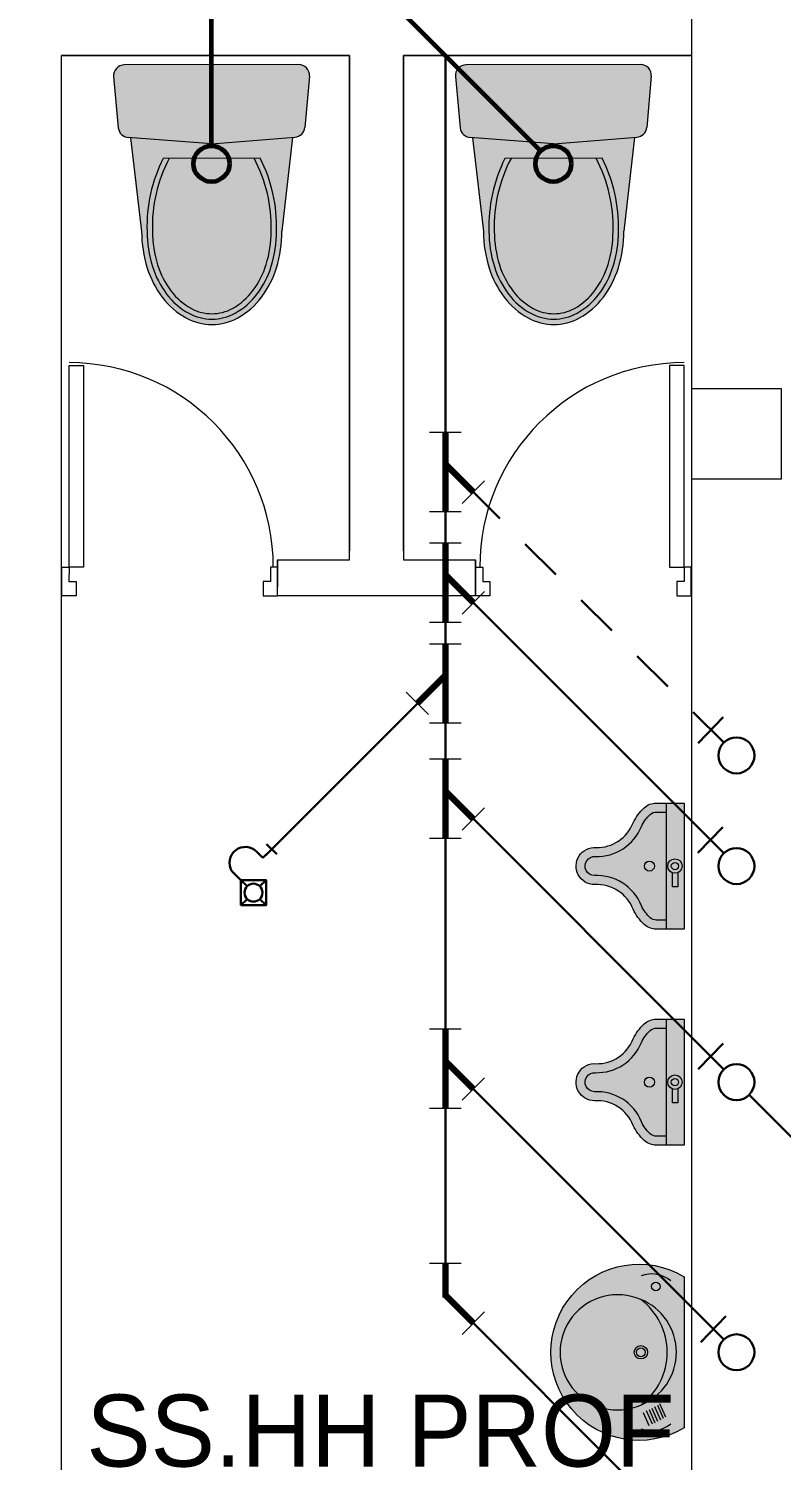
# Model space of a CAD drawing. Header units: millimetres. Extents: x 84 to 2740, y 103 to 1679.
# Drawn here: x 164.984 to 167.076, y 132.627 to 136.602 of the extents above; entities that cross this region are included whole.
import ezdxf
from ezdxf.enums import TextEntityAlignment as Align

# ---------------------------------------------------------------- set-up
doc = ezdxf.new("R2010")
doc.units = ezdxf.units.MM
doc.linetypes.add('ACAD_ISO02W100', pattern=[15, 12, -3])
for name, color, linetype, lineweight in [('accesorios', 10, 'Continuous', 9), ('INST. SANITARIAS', 252, 'Continuous', 0), ('IS- TUVERIA Ø4', 170, 'Continuous', 60), ('IS-TUVERIA Ø2', 60, 'Continuous', 30), ('IS-TUVERIA Ø2-VENTILA', 126, 'Continuous', 30)]:
    doc.layers.add(name, color=color, linetype=linetype, lineweight=lineweight)
doc.styles.add('ROYER', font='')
doc.styles.get('ROYER').set_extended_font_data('Bahnschrift Light')

# ---------------------------------------------------------------- blocks, each defined once
blk = doc.blocks.new('INST TEXTO')
at = {"layer": 'INST. SANITARIAS'}
h = blk.add_hatch(dxfattribs=at)
h.set_pattern_fill('ANGLE', color=256)
h.set_pattern_definition([(0, (-2586.020059049893, -1659.258634273555), (0, 6.985), [5.08, -1.905]), (90, (-2586.020059049893, -1659.258634273555), (-6.985, 4.277078946022131e-16), [5.08, -1.905])])
h.paths.add_polyline_path([(0, 0), (0, 0.05, 0.4142135623730951), (-0.05, 0)])
h.paths.add_polyline_path([(0.05, 0), (0, 8.673617379884035e-19), (0, -0.05, 0.4142135623730951)])
for p, q in [((0, 0.1000000000001364), (0, -0.1000000000001364)), ((1.099999999999454, 0), (-0.1000000000003638, 0))]:
    blk.add_line(p, q, dxfattribs=at)
blk.add_circle((0, 0), 0.05, dxfattribs=at)
at = {"layer": 'INST. SANITARIAS', "style": 'ROYER'}
for tag, height, p in [('AMBIENTE', 0.2, (0.4535133343692905, 0.3187223768613876)), ('N.P.T', 0.1, (0.4535133343692905, 0.05891431129816738)), ('PISO1', 0.1, (0.4535133343692905, -0.1457131134916381)), ('PISO2', 0.1, (0.4535133343692905, -0.3008251558931079))]:
    blk.add_attdef(tag, text='', height=height, dxfattribs=at).set_placement(p, align=Align.MIDDLE)
blk = doc.blocks.new('SANITARIAS')
at = {"layer": 'INST. SANITARIAS', "true_color": 0xffffff}
h = blk.add_hatch(color=7, dxfattribs=at)
h.dxf.hatch_style = 1
h.paths.add_polyline_path([(3.40845766574472, -3.824415956272475, -0.4410235150301787), (3.438403655198869, -3.857068705903828), (3.425790124242269, -3.999152987116958, -0.3657134648695554), (3.398300189210715, -4.026404613615682), (3.166774934875377, -4.044928094855379), (2.93517332723917, -4.027385059410818, -0.3657134648696868), (2.907568255009863, -4.000250069783391), (2.894353251141922, -3.858220467925804, -0.4410235150300127), (2.924160720176076, -3.825441219419275)])
h.paths.add_polyline_path([(3.391737336191881, -4.026929683267895), (3.362287825681022, -4.286992610904008, -0.07568148098898532), (3.346954584389067, -4.38916685324358, -0.08594715031521721), (3.305561693041483, -4.47035139644052, -0.1060218382156516), (3.239386983769464, -4.527989926545132, -0.1264657149699052), (3.16783686019474, -4.546542914611962, -0.1264657149689815), (3.096208824458159, -4.528293036634125, -0.1060218382167371), (3.029790666346258, -4.470935207412452, -0.08594715031468961), (2.988054410023125, -4.38992664973955, -0.07568148098912514), (2.972288699618446, -4.287818244298677), (2.941738344581267, -4.027882337184934), (3.166774934875377, -4.044928094855379)])
h.paths.add_polyline_path([(3.031958624122296, -4.085213592433234, 0.1248386920445755), (2.987288666005583, -4.287786489169832, 0.07568148098759447), (3.002365412463604, -4.385432741735457, 0.08594715031501339), (3.04175717889791, -4.461890729685649, 0.1060218382166721), (3.103414348934933, -4.515137033555163, 0.1264657149691096), (3.16780510506419, -4.531542948224967, 0.1264657149698507), (3.232125821257739, -4.51486454963711, 0.1060218382162556), (3.293556993360994, -4.461357666091999, 0.08594715031332348), (3.332624682981901, -4.38473357841977, 0.07568148098890244), (3.347287859293914, -4.28702436603615, 0.124838692044611), (3.301760606324763, -4.084642418008372)], flags=16)
h.paths.add_polyline_path([(3.284877517948672, -4.0846781597335, -0.1297272361905603), (3.332287353558172, -4.286837416701758, -0.0758570292390828), (3.31829478157573, -4.380300303593344, -0.08594715031372296), (3.281552293680704, -4.452363935743421, -0.1060218382180196), (3.22486465874556, -4.501739172729287, -0.126465714968937), (3.167773349933611, -4.516542981837972, -0.1264657149685358), (3.11061987341202, -4.501981030476315, -0.1060218382178985), (3.053723691449278, -4.452846251958476, -0.08594715031446247), (3.016676414904111, -4.380938833731562, -0.0758570292378934), (3.00228824574009, -4.28753602925201, -0.1297272361911111), (3.048841712498387, -4.085177850708078)], flags=16)
h.paths.add_polyline_path([(3.347287859293914, -4.28702436603615, -0.07568148098890151), (3.332624682981901, -4.38473357841977, -0.08594715031332414), (3.293556993360994, -4.461357666091999, -0.1060218382162569), (3.232125821257739, -4.51486454963711, -0.126465714969849), (3.16780510506419, -4.531542948224967, -0.12646571496911), (3.103414348934933, -4.515137033555163, -0.1060218382166687), (3.04175717889791, -4.461890729685649, -0.08594715031501671), (3.002365412463604, -4.385432741735457, -0.0756814809875995), (2.987288666005583, -4.287786489169832, -0.1248386920445709), (3.031958624122296, -4.085213592433234), (3.048841712498387, -4.085177850708078, 0.1297272361911097), (3.00228824574009, -4.28753602925201, 0.07585702923789509), (3.016676414904111, -4.380938833731562, 0.08594715031446262), (3.053723691449278, -4.452846251958476, 0.1060218382178996), (3.11061987341202, -4.501981030476315, 0.126465714968534), (3.167773349933611, -4.516542981837972, 0.1264657149689369), (3.22486465874556, -4.501739172729287, 0.1060218382180202), (3.281552293680704, -4.452363935743421, 0.08594715031372223), (3.31829478157573, -4.380300303593344, 0.0758570292390841), (3.332287353558172, -4.286837416701758, 0.1297272361905594), (3.284877517948672, -4.0846781597335), (3.301760606324763, -4.084642418008372, -0.1248386920446114)], flags=16)
h = blk.add_hatch(color=7, dxfattribs=at)
h.dxf.hatch_style = 1
h.paths.add_polyline_path([(4.358457665744538, -3.824415956272475, -0.4410235150301787), (4.388403655198687, -3.857068705903828), (4.375790124242087, -3.999152987116958, -0.3657134648695554), (4.348300189210534, -4.026404613615682), (4.116774934875195, -4.044928094855379), (3.885173327238988, -4.027385059410818, -0.3657134648696868), (3.857568255009681, -4.000250069783391), (3.84435325114174, -3.858220467925804, -0.4410235150300127), (3.874160720175894, -3.825441219419275)])
h.paths.add_polyline_path([(4.341737336191699, -4.026929683267895), (4.312287825680841, -4.286992610904008, -0.07568148098898532), (4.296954584388885, -4.38916685324358, -0.08594715031521721), (4.255561693041301, -4.47035139644052, -0.1060218382156516), (4.189386983769282, -4.527989926545132, -0.1264657149699052), (4.117836860194558, -4.546542914611962, -0.1264657149689815), (4.046208824457977, -4.528293036634125, -0.1060218382167371), (3.979790666346076, -4.470935207412452, -0.08594715031468961), (3.938054410022943, -4.38992664973955, -0.07568148098912514), (3.922288699618264, -4.287818244298677), (3.891738344581086, -4.027882337184934), (4.116774934875195, -4.044928094855379)])
h.paths.add_polyline_path([(3.981958624122115, -4.085213592433234, 0.1248386920445755), (3.937288666005401, -4.287786489169832, 0.07568148098759447), (3.952365412463422, -4.385432741735457, 0.08594715031501339), (3.991757178897728, -4.461890729685649, 0.1060218382166721), (4.053414348934751, -4.515137033555163, 0.1264657149691096), (4.117805105064008, -4.531542948224967, 0.1264657149698507), (4.182125821257557, -4.51486454963711, 0.1060218382162556), (4.243556993360812, -4.461357666091999, 0.08594715031332348), (4.282624682981719, -4.38473357841977, 0.07568148098890244), (4.297287859293732, -4.28702436603615, 0.124838692044611), (4.251760606324581, -4.084642418008372)], flags=16)
h.paths.add_polyline_path([(4.23487751794849, -4.0846781597335, -0.1297272361905603), (4.28228735355799, -4.286837416701758, -0.0758570292390828), (4.268294781575548, -4.380300303593344, -0.08594715031372296), (4.231552293680522, -4.452363935743421, -0.1060218382180196), (4.174864658745378, -4.501739172729287, -0.126465714968937), (4.117773349933429, -4.516542981837972, -0.1264657149685358), (4.060619873411838, -4.501981030476315, -0.1060218382178985), (4.003723691449096, -4.452846251958476, -0.08594715031446247), (3.96667641490393, -4.380938833731562, -0.0758570292378934), (3.952288245739908, -4.28753602925201, -0.1297272361911111), (3.998841712498205, -4.085177850708078)], flags=16)
h.paths.add_polyline_path([(4.297287859293732, -4.28702436603615, -0.07568148098890151), (4.282624682981719, -4.38473357841977, -0.08594715031332414), (4.243556993360812, -4.461357666091999, -0.1060218382162569), (4.182125821257557, -4.51486454963711, -0.126465714969849), (4.117805105064008, -4.531542948224967, -0.12646571496911), (4.053414348934751, -4.515137033555163, -0.1060218382166687), (3.991757178897728, -4.461890729685649, -0.08594715031501671), (3.952365412463422, -4.385432741735457, -0.0756814809875995), (3.937288666005401, -4.287786489169832, -0.1248386920445709), (3.981958624122115, -4.085213592433234), (3.998841712498205, -4.085177850708078, 0.1297272361911097), (3.952288245739908, -4.28753602925201, 0.07585702923789509), (3.96667641490393, -4.380938833731562, 0.08594715031446262), (4.003723691449096, -4.452846251958476, 0.1060218382178996), (4.060619873411838, -4.501981030476315, 0.126465714968534), (4.117773349933429, -4.516542981837972, 0.1264657149689369), (4.174864658745378, -4.501739172729287, 0.1060218382180202), (4.231552293680522, -4.452363935743421, 0.08594715031372223), (4.268294781575548, -4.380300303593344, 0.0758570292390841), (4.28228735355799, -4.286837416701758, 0.1297272361905594), (4.23487751794849, -4.0846781597335), (4.251760606324581, -4.084642418008372, -0.1248386920446114)], flags=16)
h = blk.add_hatch(color=7, dxfattribs=at)
h.dxf.hatch_style = 1
edge = h.paths.add_edge_path()
edge.add_line((4.479492079721695, -6.225000000068832), (4.402541059137974, -6.225000000068832))
edge.add_arc((4.402541059137991, -6.175000000068785), 0.0500000000000469, 227.4473027878181, 269.9999999999807, ccw=False)
edge.add_arc((4.457575903869117, -6.115050796109324), 0.1313802260377773, 204.6741922661931, 227.4473027971189, ccw=False)
edge.add_arc((4.237169865323722, -6.210017374001019), 0.1086967814512932, 21.66062978353046, 93.26001578710678)
edge.add_arc((4.230988571320624, -6.050000000068835), 0.05149649159922287, 85.57565471922061, 270.00000000061567, ccw=False)
edge.add_arc((4.237169865323615, -5.889982626136472), 0.1086967814514579, 268.8356705054157, 338.3393702164033)
edge.add_arc((4.457575903869108, -5.984949204028338), 0.1313802260377662, 132.5526972028804, 155.3258077338081, ccw=False)
edge.add_arc((4.402541059137991, -5.925000000068884), 0.05000000000004661, 90.00000000001933, 132.5526972121819, ccw=False)
edge.add_line((4.402541059137974, -5.875000000068837), (4.479492079721695, -5.875000000068837))
edge.add_line((4.479492079721695, -5.875000000068837), (4.479492079721695, -6.225000000068832))
h = blk.add_hatch(color=7, dxfattribs=at)
h.dxf.hatch_style = 1
edge = h.paths.add_edge_path()
edge.add_line((4.479492079721695, -6.825000000068741), (4.402541059137974, -6.825000000068741))
edge.add_arc((4.402541059137991, -6.775000000068694), 0.0500000000000469, 227.4473027878181, 269.9999999999807, ccw=False)
edge.add_arc((4.457575903869117, -6.715050796109233), 0.1313802260377773, 204.6741922661931, 227.4473027971189, ccw=False)
edge.add_arc((4.237169865323722, -6.810017374000928), 0.1086967814512932, 21.66062978353046, 93.26001578710678)
edge.add_arc((4.230988571320624, -6.650000000068744), 0.05149649159922287, 85.57565471922061, 270.00000000061567, ccw=False)
edge.add_arc((4.237169865323615, -6.489982626136381), 0.1086967814514579, 268.8356705054157, 338.3393702164033)
edge.add_arc((4.457575903869108, -6.584949204028247), 0.1313802260377662, 132.5526972028804, 155.3258077338081, ccw=False)
edge.add_arc((4.402541059137991, -6.525000000068793), 0.05000000000004661, 90.00000000001933, 132.5526972121819, ccw=False)
edge.add_line((4.402541059137974, -6.475000000068746), (4.479492079721695, -6.475000000068746))
edge.add_line((4.479492079721695, -6.475000000068746), (4.479492079721695, -6.825000000068741))
h = blk.add_hatch(color=7, dxfattribs=at)
h.dxf.hatch_style = 1
edge = h.paths.add_edge_path()
edge.add_arc((4.354028340273492, -7.40000000006898), 0.2446245080041988, 59.1439468446431, 300.8560531553648, ccw=False)
edge.add_line((4.479492079721666, -7.190000000069034), (4.479492079721695, -7.610000000068908))
at = {"layer": 'INST. SANITARIAS'}
for p, q in [((4.499999999999545, -1.349999999999909), (4.499999999999545, -8.350000000000364)), ((3.549999999999727, -3.799999999999955), (2.749999999999545, -3.799999999999955)), ((2.749999999999545, -3.799999999999955), (3.549999999999727, -3.799999999999955)), ((2.749999999999545, -8.800000000000182), (2.749999999999545, -3.799999999999955)), ((3.549999999999272, -5.200000000000045), (3.549999999999727, -3.799999999999955)), ((3.549999999999301, -3.799999999999955), (3.549999999999272, -5.17455878058081)), ((3.699999999999363, -3.799999999999955), (4.499999999999545, -3.799999999999955)), ((4.499999999999545, -3.799999999999955), (3.699999999999363, -3.799999999999955)), ((3.699999999999363, -3.799999999999955), (3.699999999999363, -5.200000000000045)), ((3.699999999999363, -5.17455878058081), (3.699999999999363, -3.799999999999955)), ((3.408457665744692, -3.824415956272389), (2.924160720176076, -3.825441219419133)), ((4.35845766574451, -3.824415956272389), (3.874160720175894, -3.825441219419133)), ((2.894353251141979, -3.858220467925719), (2.90756825500992, -4.000250069783277)), ((3.43840365519884, -3.857068705903743), (3.425790124242212, -3.999152987116844)), ((3.844353251141797, -3.858220467925719), (3.857568255009738, -4.000250069783277)), ((4.388403655198658, -3.857068705903743), (4.37579012424203, -3.999152987116844)), ((3.166774934875377, -4.044928094855379), (2.935173327239198, -4.027385059410648)), ((2.941738344581267, -4.027882337184906), (2.972288699618446, -4.287818244298677)), ((3.166774934875377, -4.044928094855379), (3.398300189210715, -4.026404613615568)), ((3.391737336191881, -4.026929683267838), (3.362287825681022, -4.286992610904008)), ((4.116774934875195, -4.044928094855379), (3.885173327239016, -4.027385059410648)), ((3.891738344581086, -4.027882337184906), (3.922288699618264, -4.287818244298677)), ((4.116774934875195, -4.044928094855379), (4.348300189210534, -4.026404613615568)), ((4.341737336191699, -4.026929683267838), (4.312287825680841, -4.286992610904008)), ((3.301760606324763, -4.084642418008372), (3.031958624122353, -4.085213592433206)), ((4.251760606324581, -4.084642418008372), (3.981958624122171, -4.085213592433206)), ((4.749999999873125, -4.724999999999909), (4.499999999873125, -4.724999999999909)), ((4.499999999873125, -4.724999999999909), (4.499999999873125, -4.974999999999909)), ((4.749999999873125, -4.974999999999909), (4.749999999873125, -4.724999999999909)), ((4.499999999873125, -4.974999999999909), (4.749999999873125, -4.974999999999909)), ((3.349999999999454, -5.299999999999955), (3.349999999999454, -5.200000000000045)), ((3.349999999999454, -5.200000000000045), (3.549999999999272, -5.200000000000045)), ((3.349999999998545, -5.200000000000045), (3.349999999998545, -5.274558780649841)), ((3.699999999999363, -5.200000000000045), (3.899999999999181, -5.200000000000045)), ((3.899999999999181, -5.200000000000045), (3.899999999999636, -5.299999999999955)), ((3.899999999999181, -5.274558780580719), (3.899999999999181, -5.200000000000045)), ((3.899999999999636, -5.299999999999955), (3.349999999999454, -5.299999999999955)), ((4.429492079721712, -5.875000000068837), (4.429492079721683, -6.225000000068832)), ((4.479492079721695, -5.882000000068871), (4.479492079721695, -6.218000000068827)), ((4.429492079721712, -6.475000000068746), (4.429492079721683, -6.825000000068741)), ((4.479492079721695, -6.48200000006878), (4.479492079721695, -6.818000000068736)), ((4.397702724561384, -7.550746873701883), (4.413771456125062, -7.587124203693236)), ((4.405387697083199, -7.546549522158159), (4.421456428646877, -7.582926852149512)), ((4.411675576335995, -7.542352170614492), (4.427744307899673, -7.578729500605846)), ((4.365565261434, -7.566836862925697), (4.381633992997678, -7.603214192917051)), ((4.374647567110372, -7.561940094431122), (4.39071629867405, -7.598317424422476)), ((4.382332539632216, -7.559141576789216), (4.398401271195894, -7.595518906780569)), ((4.39001775203954, -7.554944225245549), (4.406086483603218, -7.591321555236902))]:
    blk.add_line(p, q, dxfattribs=at)
for points in [[(2.972288699618446, -4.287818244298677, 0.0756814809894278), (2.988054410023238, -4.389926649739948, 0.08594715031423102), (3.029790666346202, -4.470935207412367, 0.1060218382171382), (3.096208824458387, -4.528293036634238, 0.1264657149685374), (3.16783686019474, -4.546542914611962, 0.1264657149685252), (3.239386983768753, -4.527989926545501, 0.1060218382171112), (3.30556169304171, -4.470351396440208, 0.0859471503142533), (3.346954584388897, -4.389166853244149, 0.0756814809894403), (3.362287825681022, -4.286992610904008, 0.0756814809894364)], [(2.987288666005583, -4.287786489168184, 0.0756814809893859), (3.002365412463803, -4.385432741736111, 0.0859471503142864), (3.041757178897882, -4.461890729685621, 0.1060218382171535), (3.103414348935218, -4.515137033555334, 0.1264657149685131), (3.16780510506419, -4.531542948224967, 0.1264657149686313), (3.232125821257171, -4.514864549637423, 0.1060218382170392), (3.293556993360966, -4.461357666092056, 0.0859471503141502), (3.332624682982129, -4.384733578419002, 0.0756814809895174), (3.347287859293914, -4.287024366034558, 0.0756814809895174)], [(3.002288632392606, -4.287754734037577, 0.0756814809893805), (3.01667641490431, -4.380938833732216, 0.0859471503142934), (3.053723691449591, -4.452846251958931, 0.1060218382171472), (3.11061987341202, -4.501981030476315, 0.1264657149685263), (3.167773349933611, -4.516542981837972, 0.1264657149686292), (3.224864658745446, -4.501739172729373, 0.1060218382170226), (3.281552293680193, -4.452363935744103, 0.0859471503141783), (3.318294781575617, -4.380300303593742, 0.0756814809895063), (3.332287892906919, -4.287056121165136, 0.0756814809895063)], [(3.922288699618264, -4.287818244298677, 0.0756814809894278), (3.938054410023057, -4.389926649739948, 0.08594715031423102), (3.97979066634602, -4.470935207412367, 0.1060218382171382), (4.046208824458205, -4.528293036634238, 0.1264657149685374), (4.117836860194558, -4.546542914611962, 0.1264657149685252), (4.189386983768571, -4.527989926545501, 0.1060218382171112), (4.255561693041528, -4.470351396440208, 0.0859471503142533), (4.296954584388715, -4.389166853244149, 0.0756814809894403), (4.312287825680841, -4.286992610904008, 0.0756814809894364)], [(3.937288666005401, -4.287786489168184, 0.0756814809893859), (3.952365412463621, -4.385432741736111, 0.0859471503142864), (3.9917571788977, -4.461890729685621, 0.1060218382171535), (4.053414348935036, -4.515137033555334, 0.1264657149685131), (4.117805105064008, -4.531542948224967, 0.1264657149686313), (4.182125821256989, -4.514864549637423, 0.1060218382170392), (4.243556993360784, -4.461357666092056, 0.0859471503141502), (4.282624682981947, -4.384733578419002, 0.0756814809895174), (4.297287859293732, -4.287024366034558, 0.0756814809895174)], [(3.952288632392424, -4.287754734037577, 0.0756814809893805), (3.966676414904128, -4.380938833732216, 0.0859471503142934), (4.003723691449409, -4.452846251958931, 0.1060218382171472), (4.060619873411838, -4.501981030476315, 0.1264657149685263), (4.117773349933429, -4.516542981837972, 0.1264657149686292), (4.174864658745264, -4.501739172729373, 0.1060218382170226), (4.231552293680011, -4.452363935744103, 0.0859471503141783), (4.268294781575435, -4.380300303593742, 0.0756814809895063), (4.282287892906737, -4.287056121165136, 0.0756814809895063)], [(4.429492079721712, -6.200000000068826), (4.402541059138002, -6.200000000068826, -0.1878346013477682), (4.385634358514665, -6.193416391518667, -0.0982967325712858), (4.361156000361319, -6.159994702252362, 0.3197076972010842), (4.230429732098969, -6.076490597755424, -1.039374710468548), (4.233589300783649, -6.023631453022659, 0.313202938814987), (4.361156000361376, -5.940005297885193, -0.09829673257103098), (4.385634358514665, -5.906583608619002, -0.1878346013476399), (4.402541059138002, -5.900000000068843), (4.42949207972174, -5.900000000068871)], [(4.429492079721712, -6.800000000068735), (4.402541059138002, -6.800000000068735, -0.1878346013477682), (4.385634358514665, -6.793416391518576, -0.0982967325712858), (4.361156000361319, -6.759994702252271, 0.3197076972010842), (4.230429732098969, -6.676490597755333, -1.039374710468548), (4.233589300783649, -6.623631453022568, 0.313202938814987), (4.361156000361376, -6.540005297885102, -0.09829673257103098), (4.385634358514665, -6.506583608618911, -0.1878346013476399), (4.402541059138002, -6.500000000068752), (4.42949207972174, -6.500000000068781)]]:
    blk.add_lwpolyline(points, format="xyb", dxfattribs=at)
for points in [[(2.770507920277396, -5.220000000069149), (2.770507920277396, -4.66046691688166), (2.810534138973253, -4.66046691688166), (2.810534138973253, -5.220000000069149)], [(4.479492079721695, -5.220000000069149), (4.479492079721695, -4.66046691688166), (4.439465861025838, -4.66046691688166), (4.439465861025838, -5.220000000069149)], [(2.790507920277378, -5.260026218765461), (2.790507920277378, -5.300000000069076), (2.750507920277414, -5.300000000069076), (2.750507920277414, -5.220000000069149), (2.770507920277396, -5.220000000069149), (2.770466916811984, -5.260026218765461)], [(3.309999999999491, -5.260026218765461), (3.309999999999491, -5.300000000069076), (3.349999999999454, -5.300000000069076), (3.349999999999454, -5.220000000069149), (3.329999999999472, -5.220000000069149), (3.330041003464885, -5.260026218765461)], [(3.9399999999996, -5.260026218765461), (3.9399999999996, -5.300000000069076), (3.899999999999636, -5.300000000069076), (3.899999999999636, -5.220000000069149), (3.919999999999618, -5.220000000069149), (3.919958996534206, -5.260026218765461)], [(4.459492079721713, -5.260026218765461), (4.459492079721713, -5.300000000069076), (4.499492079721676, -5.300000000069076), (4.499492079721676, -5.220000000069149), (4.479492079721695, -5.220000000069149), (4.479533083187107, -5.260026218765461)]]:
    blk.add_lwpolyline(points, close=True, dxfattribs=at)
for points in [[(4.479492079721695, -6.225000000068832), (4.402541059137974, -6.225000000068832, -0.1878346014156252), (4.368727657881664, -6.211832782959618, -0.09969477451945698), (4.338191177893066, -6.169896497831161, 0.3229882407946806), (4.230988571321177, -6.101496491668058, -1.039374710480872), (4.234961148394206, -5.998656964723978, 0.3129196096980141), (4.338191177893066, -5.930103502306508, -0.0996947745194656), (4.368727657881664, -5.888167217178051, -0.1878346014156251), (4.402541059137974, -5.875000000068837), (4.479492079721695, -5.875000000068837)], [(4.479492079721695, -6.825000000068741), (4.402541059137974, -6.825000000068741, -0.1878346014156252), (4.368727657881664, -6.811832782959527, -0.09969477451945698), (4.338191177893066, -6.76989649783107, 0.3229882407946806), (4.230988571321177, -6.701496491667967, -1.039374710480872), (4.234961148394206, -6.598656964723887, 0.3129196096980141), (4.338191177893066, -6.530103502306417, -0.0996947745194656), (4.368727657881664, -6.48816721717796, -0.1878346014156251), (4.402541059137974, -6.475000000068746), (4.479492079721695, -6.475000000068746)], [(4.479492079721695, -7.610000000068908, -1.762324987869043), (4.479492079721666, -7.190000000069034)]]:
    blk.add_lwpolyline(points, format="xyb", close=True, dxfattribs=at)
for points in [[(4.46179486721681, -6.06858245373337), (4.46179486721681, -6.107693694577335), (4.447185020766881, -6.107693694577335), (4.447185020766881, -6.068826660445239)], [(4.46179486721681, -6.668582453733279), (4.46179486721681, -6.707693694577245), (4.447185020766881, -6.707693694577245), (4.447185020766881, -6.668826660445148)]]:
    blk.add_lwpolyline(points, dxfattribs=at)
for centre, radius in [((4.383197416874452, -6.050000000068849), 0.0139466682933858), ((4.454177293315951, -6.050000000068849), 0.0200832023424755), ((4.454177293315951, -6.050000000068849), 0.0100832023424755), ((4.383197416874452, -6.650000000068758), 0.0139466682933858), ((4.454177293315951, -6.650000000068758), 0.0200832023424755), ((4.454177293315951, -6.650000000068758), 0.0100832023424755), ((4.40129333102621, -7.217464498542256), 0.0117872548010212), ((4.35949207972169, -7.400000000068928), 0.0185452624026361), ((4.35949207972169, -7.400000000068928), 0.012332994359241)]:
    blk.add_circle(centre, radius, dxfattribs=at)
for centre, radius, start, end in [((2.924224230437204, -3.855441152193293), 0.03, 90.12129575456375, 185.3157246622995), ((3.408521176005848, -3.854415889046493), 0.03, 354.9268668468299, 90.12129575456375), ((3.874224230437022, -3.855441152193293), 0.03, 90.12129575456375, 185.3157246622995), ((4.358521176005667, -3.854415889046493), 0.03, 354.9268668468299, 90.12129575456375), ((2.937439234305145, -3.997470754050852), 0.03, 185.3157246622995, 265.6683110198666), ((3.395907645049249, -3.996500170259623), 0.03, 274.5742804892587, 354.9268668468299), ((3.887439234304964, -3.997470754050852), 0.03, 185.3157246622995, 265.6683110198666), ((4.345907645049067, -3.996500170259623), 0.03, 274.5742804892587, 354.9268668468299), ((3.408970706145482, -4.274561261132192), 0.4218893808016409, 153.3327162533957, 181.7963806209869), ((3.408970706145482, -4.274561261132192), 0.4068893808016409, 152.2611682043736, 181.7963806209869), ((2.925553603160353, -4.275584661640437), 0.4068893808016409, 358.4462108881385, 27.98142330474836), ((2.925553603160353, -4.275584661640437), 0.4218893808016409, 358.4462108881385, 26.90987525573263), ((4.3589707061453, -4.274561261132192), 0.4218893808016409, 153.3327162533957, 181.7963806209869), ((4.3589707061453, -4.274561261132192), 0.4068893808016409, 152.2611682043736, 181.7963806209869), ((3.875553603160171, -4.275584661640437), 0.4068893808016409, 358.4462108881385, 27.98142330474836), ((3.875553603160171, -4.275584661640437), 0.4218893808016409, 358.4462108881385, 26.90987525573263), ((2.770507920277396, -5.220000000069149), 0.5676657107481498, 0, 90), ((4.479492079721695, -5.220000000069149), 0.5676657107481498, 90, 180), ((4.389535506253878, -7.265296478795563), 0.08277359508647682, 50.17372686383708, 110.8771806736121), ((4.295207558046144, -7.400000000068928), 0.16, 66.31060670971635, 293.6893932902836), ((4.300220511801257, -7.400000000068871), 0.1580525831382888, 292.0250359812273, 67.97496401877416), ((4.249541653740266, -7.400000000068928), 0.1831845966407632, 306.8854082266209, 53.11459177337908), ((4.389535506253878, -7.534703521342294), 0.08277359508647682, 249.1228193263879, 309.8262731361629)]:
    blk.add_arc(centre, radius, start, end, dxfattribs=at)
at = {"layer": 'IS- TUVERIA Ø4'}
ref = blk.add_blockref('INST TEXTO', (3.182693259877396, -7.935933857104601), dxfattribs=at)
ref.add_attrib('AMBIENTE', 'SS.HH PROF', dxfattribs={"layer": 'INST. SANITARIAS', "height": 0.2, "style": 'ROYER'}).set_placement((3.636206594246687, -7.617211480243213), align=Align.MIDDLE)
ref.add_attrib('N.P.T', 'N.P.T.+0.20', dxfattribs={"layer": 'INST. SANITARIAS', "height": 0.1, "style": 'ROYER'}).set_placement((3.636206594246687, -7.877019545806434), align=Align.MIDDLE)
blk = doc.blocks.new('A')
at = {"layer": 'accesorios', "color": 0, "ltscale": 0.3}
for p, q in [((-772821.4317648293, -9147333.895771187), (-772821.502475507, -9147333.966481864)), ((-772821.378731823, -9147334.019514875), (-772821.4671201695, -9147333.931126527)), ((-772821.528731824, -9147333.969508328), (-772821.528731824, -9147334.069508327)), ((-772821.2787318238, -9147333.96952142), (-772821.2787318238, -9147334.069521418)), ((-772821.5287318234, -9147334.019524692), (-772821.278731824, -9147334.019508328))]:
    blk.add_line(p, q, dxfattribs=at)
at = {"layer": 'accesorios', "color": 0, "ltscale": 0.3, "const_width": 0.02}
for points in [[(-772821.4671201701, -9147333.931126527), (-772821.3787318242, -9147334.019514874)], [(-772821.5287318234, -9147334.019524692), (-772821.278731824, -9147334.019508328)]]:
    blk.add_lwpolyline(points, dxfattribs=at)
blk = doc.blocks.new('CODO')
at = {"layer": 'accesorios', "color": 0, "ltscale": 0.3}
for p, q in [((-0.04401963011363819, 0.09503592265193106), (0.0440202849637501, 0.09504053281509073)), ((0, 0), (-1.119722614362217e-05, 0.09503822686039598)), ((-8.232239849803591e-07, 0.006998311084515763), (-0.07781377614477947, -0.07082279090880661)), ((-0.1089422180596955, -0.03969760862290173), (-0.04668533702383115, -0.1019479707499897))]:
    blk.add_line(p, q, dxfattribs=at)
at = {"layer": 'accesorios', "color": 0, "ltscale": 0.3, "const_width": 0.0176079834408323}
for points in [[(0, 0), (-1.119722614362217e-05, 0.09503822686039598)], [(-0.07781377614477947, -0.0708227913744679), (-8.2508663012959e-07, 0.006998309920362544)]]:
    blk.add_lwpolyline(points, dxfattribs=at)

msp = doc.modelspace()

# ---------------------------------------------------------------- linework, layer by layer
at = {"layer": 'IS- TUVERIA Ø4'}
for p, q in [((166.4070811775958, 136.2624030965236), (163.5924365166557, 139.0770477574637)), ((165.4924365166553, 136.2770477574643), (165.4924365166553, 137.177047757464))]:
    msp.add_line(p, q, dxfattribs=at)
for centre in [(165.4924365166553, 136.2270477574643), (166.4424365166551, 136.2270477574643)]:
    msp.add_circle(centre, 0.05, dxfattribs=at)
at = {"layer": 'IS-TUVERIA Ø2'}
for p, q in [((166.1424365166551, 136.5270477574643), (166.1424365166551, 133.0857385644348)), ((166.9157719846351, 134.3124030964547), (166.1424365166551, 135.0857385644347)), ((166.1424373689374, 134.8063940132319), (165.6436048969854, 134.3075615412798)), ((166.9157719846351, 133.7124030964548), (166.1424365166551, 134.4857385644349)), ((166.9134509390109, 134.3854238343158), (166.8439976486437, 134.3134777402093)), ((165.616986827851, 134.3180446666454), (165.6355374251009, 134.2994940693954)), ((165.6355374251009, 134.2994940693954), (165.6600026700661, 134.3239593143606)), ((165.549497920069, 134.2629520390462), (165.5742466574104, 134.2382033017048)), ((165.5915689878806, 134.2208809712346), (165.5742466574104, 134.2382033017048)), ((165.6442466574108, 134.238203301705), (165.6269243269402, 134.2208809712345)), ((165.5915689878806, 134.1855256321751), (165.5742466574104, 134.1682033017049)), ((165.6442466574103, 134.1682033017049), (165.6269243269399, 134.1855256321753)), ((166.914204958434, 133.7846698148928), (166.8447516680668, 133.7127237207863)), ((166.9157719846351, 132.9624030964546), (166.1424365166551, 133.7357385644347)), ((166.9864826627538, 133.6416924183362), (169.0111273236228, 131.6170477574671)), ((166.9157719846351, 132.3124030964548), (166.1424365166551, 133.0857385644348)), ((166.9213693543621, 133.0275054189645), (166.8519160639949, 132.9555593248581))]:
    msp.add_line(p, q, dxfattribs=at)
at = {"layer": 'IS-TUVERIA Ø2', "ltscale": 0.05}
msp.add_line((165.6458605344426, 134.3381014499842), (165.6741448056899, 134.3098171787369), dxfattribs=at)
msp.add_lwpolyline([(165.5742466574104, 134.1682033017049), (165.5742466574104, 134.2382033017048), (165.6442466574108, 134.238203301705), (165.6442466574103, 134.1682033017049)], close=True, dxfattribs=at)
at = {"layer": 'IS-TUVERIA Ø2'}
for centre, radius in [((166.9511273236944, 134.2770477573954), 0.05), ((165.6092466574103, 134.2032033017049), 0.025), ((166.9511273236944, 133.6770477573955), 0.05), ((166.9511273236944, 132.9270477573953), 0.05)]:
    msp.add_circle(centre, radius, dxfattribs=at)
msp.add_arc((165.5866850292834, 134.2862810726438), 0.0438990307445308, 43.3070104403693, 212.1017734051127, dxfattribs=at)
at = {"layer": 'IS-TUVERIA Ø2-VENTILA', "linetype": 'ACAD_ISO02W100', "ltscale": 0.01}
msp.add_line((166.9157719846356, 134.6196602967765), (166.142436516655, 135.392995764757), dxfattribs=at)
at = {"layer": 'IS-TUVERIA Ø2-VENTILA'}
msp.add_line((166.9145255827659, 134.6903599890134), (166.8450722923987, 134.6184138949069), dxfattribs=at)
msp.add_circle((166.9511273236949, 134.5843049577172), 0.05, dxfattribs=at)

# ---------------------------------------------------------------- block references
at = {"layer": 'accesorios', "color": 1}
for p, xscale, yscale, zscale, rotation in [((8053507.057230241, 680104.9829908481), -0.8803991720416149, 0.8803991720416148, 0.8803991720416147, 269.9969997085553), ((8053507.057230241, 680104.6757336481), -0.8803991720416149, 0.8803991720416148, 0.8803991720416147, 269.9969997085553), ((-8053174.772349854, 680104.3963955994), 0.8803991720416149, 0.8803991720416149, 0.8803991720416149, 90.00300029144472), ((8053507.057219867, 680104.0757440225), -0.8803991720416149, 0.8803991720416148, 0.8803991720416147, 269.9969997085553), ((8053507.057219867, 680103.3257336481), -0.8803991720416149, 0.8803991720416148, 0.8803991720416147, 269.9969997085553)]:
    msp.add_blockref('A', p, dxfattribs=dict(at, xscale=xscale, yscale=yscale, zscale=zscale, rotation=rotation))
at = {"layer": 'accesorios', "color": 1, "xscale": -1}
msp.add_blockref('CODO', (166.1424356934311, 133.0787402533503), dxfattribs=at)
at = {"layer": 'IS- TUVERIA Ø4'}
msp.add_blockref('SANITARIAS', (162.3261273236949, 140.3270477574642), dxfattribs=at)

doc.saveas('drawing.dxf')
